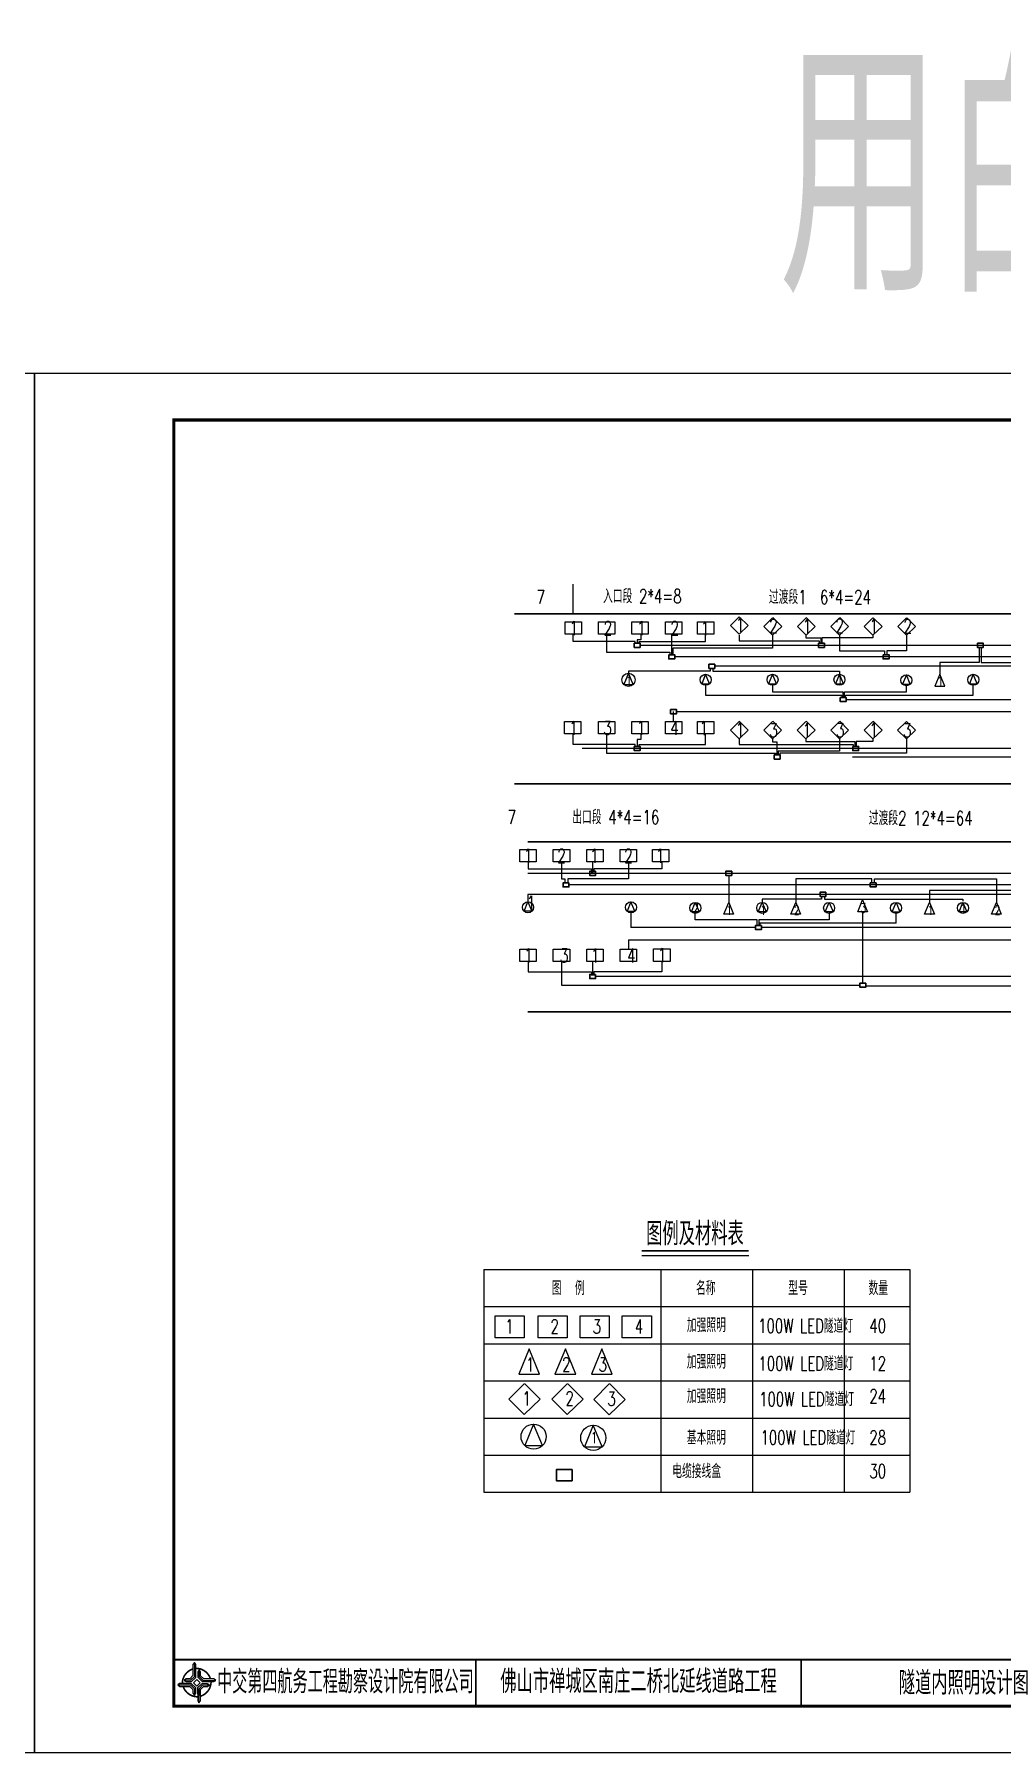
# Model space of a CAD drawing. Header units: millimetres. Extents: x 2 to 5882, y 1831 to 3462.
# Drawn here: x 2942.4 to 3150.5, y 2507.7 to 2877.7 of the extents above; entities that cross this region are included whole.
import ezdxf
from ezdxf.enums import TextEntityAlignment as Align

# ---------------------------------------------------------------- set-up
doc = ezdxf.new("R2010")
doc.units = ezdxf.units.MM
for name, color, linetype in [('图框', 7, 'Continuous'), ('文字', 7, 'Continuous'), ('标注', 4, 'Continuous'), ('表格', 7, 'Continuous')]:
    doc.layers.add(name, color=color, linetype=linetype)
doc.styles.get("Standard").update_dxf_attribs({"font": 'simplex1.shx', "width": 0.7, "bigfont": 'hztxt.shx'})

# ---------------------------------------------------------------- blocks, each defined once
blk = doc.blocks.new('series')
at = {"width": 0.75}
for tag, height, p in [('页码', 4, (-35, -19)), ('图名', 5, (-220, -282)), ('图号', 5, (-20, -282))]:
    blk.add_attdef(tag, text='', height=height, dxfattribs=at).set_placement(p, align=Align.MIDDLE_CENTER)
blk = doc.blocks.new('tb')
at = {"lineweight": -3}
h = blk.add_hatch(color=256, dxfattribs=at)
h.paths.add_polyline_path([(-1.23, -0.13), (-3.78, -0.14), (-4.14, -0.41), (-1.4, -0.44), (-0.56, -1.24), (-0.54, -2.62), (-0.27, -2.2), (-0.26, -1.06)])
h.paths.add_polyline_path([(0.13, -1.08), (0.14, -3.86), (0.41, -4.26), (0.44, -1.24), (1.25, -0.43), (2.66, -0.43), (2.26, -0.16), (1.07, -0.15)])
h.paths.add_polyline_path([(1.08, 0.3), (3.62, 0.3), (4.02, 0.56), (1.25, 0.57), (0.43, 1.39), (0.43, 2.8), (0.16, 2.41), (0.15, 1.24)])
h.paths.add_polyline_path([(-0.28, 1.21), (-0.28, 3.99), (-0.56, 4.39), (-0.57, 1.41), (-1.38, 0.6), (-2.74, 0.56), (-2.33, 0.3), (-1.2, 0.29)])
for p, q in [((-0.56, 4.39), (-0.57, 1.41)), ((-1.38, 0.6), (-2.74, 0.56)), ((-0.57, 1.41), (-1.38, 0.6)), ((0.43, 2.8), (0.43, 1.39)), ((0.43, 1.39), (1.25, 0.57)), ((1.25, 0.57), (4.02, 0.56)), ((-4.14, -0.41), (-1.4, -0.44)), ((-1.4, -0.44), (-0.56, -1.24)), ((-0.56, -1.24), (-0.54, -2.62)), ((0.41, -4.26), (0.44, -1.24)), ((0.44, -1.24), (1.25, -0.43)), ((1.25, -0.43), (2.66, -0.43))]:
    blk.add_line(p, q, dxfattribs=at)
at = {"lineweight": -3, "flags": 128}
for points in [[(-0.9, 3.99), (-0.9, 1.58), (-1.53, 0.91), (-2.34, 0.91), (-2.74, 0.56), (-2.33, 0.3), (-1.2, 0.29), (-0.28, 1.21), (-0.28, 3.99), (-0.56, 4.39)], [(-0.04, 0.77), (0.68, 0.04), (-0.04, -0.69), (-0.77, 0.05)], [(3.62, 0.92), (1.43, 0.92), (0.77, 1.54), (0.77, 2.38), (0.43, 2.8), (0.16, 2.41), (0.15, 1.24), (1.08, 0.3), (3.62, 0.3), (4.02, 0.56)], [(-3.73, -0.76), (-1.54, -0.76), (-0.89, -1.39), (-0.89, -2.21), (-0.54, -2.62), (-0.27, -2.2), (-0.26, -1.06), (-1.23, -0.13), (-3.78, -0.14), (-4.14, -0.41)], [(0.75, -3.85), (0.75, -1.43), (1.4, -0.78), (2.26, -0.78), (2.66, -0.43), (2.26, -0.16), (1.07, -0.15), (0.13, -1.08), (0.14, -3.86), (0.41, -4.26)]]:
    blk.add_lwpolyline(points, close=True, dxfattribs=at)
at = {"lineweight": -3, "const_width": 0.35, "flags": 128}
for points in [[(-0.9, 3.02, 0.324167), (-3.16, -0.14)], [(2.88, 0.92, 0.324403), (-0.24, 3.15)], [(0.75, -2.86, 0.325418), (3.02, 0.26)], [(-2.98, -0.76, 0.322976), (0.14, -2.98)]]:
    blk.add_lwpolyline(points, format="xyb", dxfattribs=at)
blk = doc.blocks.new('123')
blk.add_lwpolyline([(422.36, 2507.71), (422.36, 2804.71), (2.36, 2804.71), (2.36, 2507.71)], close=True)

msp = doc.modelspace()

# ---------------------------------------------------------------- linework, layer by layer
at = {"color": 7, "linetype": 'ByBlock', "lineweight": -2}
for p, q in [((3058.30009, 2752.91646), (3058.30009, 2759.32086)), ((3058.30009, 2752.91646), (3058.30009, 2752.91646)), ((3058.30009, 2752.91646), (3086.80009, 2752.91646)), ((3058.30009, 2752.91646), (3065.50009, 2752.91646)), ((3065.50009, 2752.91646), (3072.70009, 2752.91646)), ((3072.70009, 2752.91646), (3079.90009, 2752.91646)), ((3072.70009, 2752.91646), (3079.90009, 2752.91646)), ((3079.90009, 2752.91646), (3086.80009, 2752.91646)), ((3079.90009, 2752.91646), (3086.80009, 2752.91646)), ((3086.80009, 2752.91646), (3090.40009, 2752.91646)), ((3086.80009, 2752.91646), (3086.80009, 2752.91646)), ((3086.80009, 2752.91646), (3130.00009, 2752.91646)), ((3086.80009, 2752.91646), (3094.00009, 2752.91646)), ((3103.12785, 2750.18055), (3103.12785, 2750.18055)), ((3130.00009, 2752.91646), (3130.00009, 2752.91646)), ((3070.20681, 2740.16045), (3069.19988, 2737.72951)), ((3071.21373, 2737.72951), (3070.20681, 2740.16045)), ((3086.80009, 2739.92311), (3085.96098, 2737.89733)), ((3087.63919, 2737.89733), (3086.80009, 2739.92311)), ((3101.20009, 2739.92311), (3100.36098, 2737.89733)), ((3102.03919, 2737.89733), (3101.20009, 2739.92311)), ((3115.60009, 2739.92311), (3114.76098, 2737.89733)), ((3116.43919, 2737.89733), (3115.60009, 2739.92311)), ((3137.20009, 2739.92311), (3136.15121, 2737.39088)), ((3138.24897, 2737.39088), (3137.20009, 2739.92311)), ((3069.19988, 2737.72951), (3071.21373, 2737.72951)), ((3085.96098, 2737.89733), (3087.63919, 2737.89733)), ((3100.36098, 2737.89733), (3102.03919, 2737.89733)), ((3114.76098, 2737.89733), (3116.43919, 2737.89733)), ((3136.15121, 2737.39088), (3138.24897, 2737.39088)), ((3048.61474, 2703.92061), (3077.37489, 2703.92061)), ((3048.61474, 2703.92061), (3055.77489, 2703.92061)), ((3055.77489, 2703.92061), (3062.97489, 2703.92061)), ((3062.97489, 2703.92061), (3070.17489, 2703.92061)), ((3062.97489, 2703.92061), (3070.17489, 2703.92061)), ((3070.17489, 2703.92061), (3077.37489, 2703.92061)), ((3070.17489, 2703.92061), (3077.37489, 2703.92061)), ((3077.37489, 2703.92061), (3080.97489, 2703.92061)), ((3077.37489, 2703.92061), (3084.57489, 2703.92061)), ((3047.73579, 2688.90148), (3048.57489, 2690.92726)), ((3048.57489, 2690.92726), (3049.414, 2688.90148)), ((3090.72566, 2688.28003), (3091.77454, 2690.81226)), ((3091.77454, 2690.81226), (3092.82342, 2688.28003)), ((3098.13579, 2688.78562), (3098.97489, 2690.8114)), ((3098.97489, 2690.8114), (3099.814, 2688.78562)), ((3105.12601, 2688.27918), (3106.17489, 2690.8114)), ((3106.17489, 2690.8114), (3107.22378, 2688.27918)), ((3119.52601, 2688.78562), (3120.57489, 2691.31785)), ((3120.57489, 2691.31785), (3121.62378, 2688.78562)), ((3133.92601, 2688.27918), (3134.97489, 2690.8114)), ((3134.97489, 2690.8114), (3136.02378, 2688.27918)), ((3141.33579, 2688.78562), (3142.17489, 2690.8114)), ((3142.17489, 2690.8114), (3143.014, 2688.78562)), ((3148.32601, 2688.27918), (3149.37489, 2690.8114)), ((3149.37489, 2690.8114), (3150.42378, 2688.27918)), ((3049.414, 2688.90148), (3047.73579, 2688.90148)), ((3092.82342, 2688.28003), (3090.72566, 2688.28003)), ((3092.82342, 2688.28003), (3090.72566, 2688.28003)), ((3099.814, 2688.78562), (3098.13579, 2688.78562)), ((3107.22378, 2688.27918), (3105.12601, 2688.27918)), ((3121.62378, 2688.78562), (3119.52601, 2688.78562)), ((3121.62378, 2688.78562), (3119.52601, 2688.78562)), ((3136.02378, 2688.27918), (3133.92601, 2688.27918)), ((3136.02378, 2688.27918), (3133.92601, 2688.27918)), ((3143.014, 2688.78562), (3141.33579, 2688.78562)), ((3150.42378, 2688.27918), (3148.32601, 2688.27918)), ((3048.84397, 2594.629), (3046.60635, 2589.22692)), ((3051.08159, 2589.22692), (3048.84397, 2594.629)), ((3056.61576, 2594.629), (3054.37814, 2589.22692)), ((3058.85337, 2589.22692), (3056.61576, 2594.629)), ((3064.45811, 2594.629), (3062.22049, 2589.22692)), ((3066.69572, 2589.22692), (3064.45811, 2594.629)), ((3046.60635, 2589.22692), (3051.08159, 2589.22692)), ((3054.37814, 2589.22692), (3058.85337, 2589.22692)), ((3062.22049, 2589.22692), (3066.69572, 2589.22692)), ((3049.78181, 2578.4496), (3047.87238, 2573.83983)), ((3051.69124, 2573.83983), (3049.78181, 2578.4496)), ((3062.62492, 2578.19979), (3060.71548, 2573.59001)), ((3064.53435, 2573.59001), (3062.62492, 2578.19979)), ((3047.87238, 2573.83983), (3051.69124, 2573.83983)), ((3060.71548, 2573.59001), (3064.53435, 2573.59001))]:
    msp.add_line(p, q, dxfattribs=at)
at = {"color": 7, "lineweight": 30}
for p, q in [((3252.40009, 2752.97701), (3045.70009, 2752.91646)), ((3045.70009, 2752.91646), (3058.30009, 2752.91646)), ((3252.40009, 2716.35958), (3045.70009, 2716.35958)), ((3048.57489, 2703.8653), (3255.27489, 2703.80475)), ((3048.57489, 2667.24787), (3255.27489, 2667.24787))]:
    msp.add_line(p, q, dxfattribs=at)
at = {"color": 7}
for p, q in [((3072.69891, 2746.15978), (3256.68419, 2746.15978)), ((3130.00009, 2739.82618), (3129.16098, 2737.8004)), ((3130.83919, 2737.8004), (3130.00009, 2739.82618)), ((3144.40009, 2739.92311), (3143.56098, 2737.89733)), ((3145.23919, 2737.89733), (3144.40009, 2739.92311)), ((3086.80009, 2737.89733), (3086.80009, 2735.41465)), ((3129.16098, 2737.8004), (3130.83919, 2737.8004)), ((3143.56098, 2737.89733), (3145.23919, 2737.89733)), ((3079.90009, 2729.74008), (3079.90009, 2731.88728)), ((3080.53158, 2731.88728), (3267.5449, 2731.88728)), ((3256.04976, 2723.95277), (3060.24755, 2723.95277)), ((3271.70638, 2722.09708), (3118.37896, 2722.09699)), ((3077.37489, 2698.02006), (3062.76502, 2698.02006)), ((3077.37489, 2699.58422), (3077.37489, 2698.02006)), ((3256.68419, 2697.04807), (3048.57489, 2697.04807)), ((3098.37257, 2697.04807), (3063.12235, 2697.04807)), ((3048.57489, 2692.52949), (3048.57489, 2690.92726)), ((3070.7343, 2690.92726), (3069.89519, 2688.90148)), ((3071.5734, 2688.90148), (3070.7343, 2690.92726)), ((3083.73579, 2688.78562), (3084.57489, 2690.8114)), ((3084.57489, 2690.8114), (3085.414, 2688.78562)), ((3112.53579, 2688.78562), (3113.37489, 2690.8114)), ((3113.37489, 2690.8114), (3114.214, 2688.78562)), ((3126.93579, 2688.78562), (3127.77489, 2690.8114)), ((3127.77489, 2690.8114), (3128.614, 2688.78562)), ((3069.89519, 2688.90148), (3071.5734, 2688.90148)), ((3085.414, 2688.78562), (3083.73579, 2688.78562)), ((3114.214, 2688.78562), (3112.53579, 2688.78562)), ((3120.57489, 2688.78562), (3120.57489, 2673.43132)), ((3126.93579, 2688.78562), (3128.614, 2688.78562)), ((3127.77489, 2686.30294), (3127.77489, 2688.78562)), ((3070.17489, 2682.77557), (3284.42123, 2682.77557)), ((3070.17489, 2682.77557), (3070.17489, 2680.74423)), ((3077.37489, 2675.81306), (3062.76502, 2675.81306)), ((3062.76502, 2675.81306), (3062.76502, 2675.03723)), ((3077.37489, 2678.10258), (3077.37489, 2675.81306)), ((3284.42123, 2674.84107), (3063.12235, 2674.84107)), ((3285.14816, 2672.75759), (3121.25376, 2672.7575)), ((3073.05089, 2614.76149), (3096.06134, 2614.76149)), ((3077.18737, 2611.76149), (3077.18737, 2563.76149)), ((3096.90417, 2611.76149), (3096.90417, 2563.76149)), ((3116.62097, 2611.76149), (3116.62097, 2563.76149)), ((3039.0549, 2603.76149), (3130.75096, 2603.76149)), ((3039.0549, 2595.76149), (3130.75096, 2595.76149)), ((3039.0549, 2587.76149), (3130.75096, 2587.76149)), ((3039.0549, 2579.76149), (3130.75096, 2579.76149)), ((3039.0549, 2571.76149), (3130.75096, 2571.76149))]:
    msp.add_line(p, q, dxfattribs=at)
at = {"color": 7, "linetype": 'ByBlock', "lineweight": -2}
for points in [[(3056.54041, 2751.22172), (3060.07002, 2751.22172), (3060.07002, 2748.54896), (3056.54041, 2748.54896)], [(3063.7387, 2751.22172), (3067.26831, 2751.22172), (3067.26831, 2748.54896), (3063.7387, 2748.54896)], [(3070.93528, 2751.22172), (3074.46489, 2751.22172), (3074.46489, 2748.54896), (3070.93528, 2748.54896)], [(3078.13528, 2751.22172), (3081.66489, 2751.22172), (3081.66489, 2748.54896), (3078.13528, 2748.54896)], [(3085.03528, 2751.22172), (3088.56489, 2751.22172), (3088.56489, 2748.54896), (3085.03528, 2748.54896)], [(3056.40746, 2729.74008), (3059.93707, 2729.74008), (3059.93707, 2727.06732), (3056.40746, 2727.06732)], [(3063.7387, 2729.74008), (3067.26831, 2729.74008), (3067.26831, 2727.06732), (3063.7387, 2727.06732)], [(3070.93528, 2729.74008), (3074.46489, 2729.74008), (3074.46489, 2727.06732), (3070.93528, 2727.06732)], [(3078.13528, 2729.74008), (3081.66489, 2729.74008), (3081.66489, 2727.06732), (3078.13528, 2727.06732)], [(3085.03528, 2729.77119), (3088.56489, 2729.77119), (3088.56489, 2727.09843), (3085.03528, 2727.09843)], [(3046.81521, 2702.22587), (3050.34482, 2702.22587), (3050.34482, 2699.55311), (3046.81521, 2699.55311)], [(3054.0135, 2702.22587), (3057.54311, 2702.22587), (3057.54311, 2699.55311), (3054.0135, 2699.55311)], [(3061.21009, 2702.22587), (3064.7397, 2702.22587), (3064.7397, 2699.55311), (3061.21009, 2699.55311)], [(3068.41009, 2702.22587), (3071.9397, 2702.22587), (3071.9397, 2699.55311), (3068.41009, 2699.55311)], [(3075.34692, 2702.22587), (3078.87653, 2702.22587), (3078.87653, 2699.55311), (3075.34692, 2699.55311)], [(3046.81777, 2680.74423), (3050.34738, 2680.74423), (3050.34738, 2678.07147), (3046.81777, 2678.07147)], [(3054.0135, 2680.74423), (3057.54311, 2680.74423), (3057.54311, 2678.07147), (3054.0135, 2678.07147)], [(3061.21009, 2680.74423), (3064.7397, 2680.74423), (3064.7397, 2678.07147), (3061.21009, 2678.07147)], [(3068.41009, 2680.74423), (3071.9397, 2680.74423), (3071.9397, 2678.07147), (3068.41009, 2678.07147)], [(3075.61009, 2680.77534), (3079.1397, 2680.77534), (3079.1397, 2678.10258), (3075.61009, 2678.10258)], [(3041.48028, 2601.77141), (3047.75514, 2601.77141), (3047.75514, 2597.01984), (3041.48028, 2597.01984)], [(3050.73439, 2601.77141), (3057.00925, 2601.77141), (3057.00925, 2597.01984), (3050.73439, 2597.01984)], [(3059.79842, 2601.77141), (3066.07328, 2601.77141), (3066.07328, 2597.01984), (3059.79842, 2597.01984)], [(3068.86245, 2601.77141), (3075.13731, 2601.77141), (3075.13731, 2597.01984), (3068.86245, 2597.01984)]]:
    msp.add_lwpolyline(points, close=True, dxfattribs=at)
at = {"color": 7, "linetype": 'ByBlock', "lineweight": -2, "flags": 128}
for points in [[(3094.00009, 2752.28667), (3092.13123, 2750.41782), (3094.00009, 2748.54896), (3095.94961, 2750.41782), (3094.04042, 2752.32701)], [(3101.21866, 2752.08974), (3099.3498, 2750.22088), (3101.21866, 2748.35203), (3103.16818, 2750.22088), (3101.25899, 2752.13007)], [(3108.41034, 2752.08974), (3106.54148, 2750.22088), (3108.41034, 2748.35203), (3110.35986, 2750.22088), (3108.45067, 2752.13007)], [(3115.60201, 2752.08405), (3113.73316, 2750.2152), (3115.60201, 2748.34634), (3117.55154, 2750.2152), (3115.64235, 2752.12439)], [(3122.80201, 2752.07629), (3120.93316, 2750.20744), (3122.80201, 2748.33858), (3124.75154, 2750.20744), (3122.84235, 2752.11663)], [(3130.02058, 2752.07629), (3128.15173, 2750.20744), (3130.02058, 2748.33858), (3131.97011, 2750.20744), (3130.06092, 2752.11663)], [(3094.00009, 2729.77119), (3092.13123, 2727.90233), (3094.00009, 2726.03348), (3095.94961, 2727.90233), (3094.04042, 2729.81152)], [(3101.19689, 2729.7655), (3099.32804, 2727.89665), (3101.19689, 2726.0278), (3103.14641, 2727.89665), (3101.23723, 2729.80584)], [(3108.39689, 2729.75774), (3106.52804, 2727.88889), (3108.39689, 2726.02004), (3110.34641, 2727.88889), (3108.43723, 2729.79808)], [(3115.60201, 2729.7655), (3113.73316, 2727.89665), (3115.60201, 2726.0278), (3117.55154, 2727.89665), (3115.64235, 2729.80584)], [(3122.80201, 2729.75774), (3120.93316, 2727.88889), (3122.80201, 2726.02004), (3124.75154, 2727.88889), (3122.84235, 2729.79808)], [(3129.98664, 2729.73446), (3128.11779, 2727.86561), (3129.98664, 2725.99676), (3131.93617, 2727.86561), (3130.02698, 2729.7748)], [(3047.75913, 2587.14058), (3044.43672, 2583.81817), (3047.75913, 2580.49577), (3051.22494, 2583.81817), (3047.83083, 2587.21228)], [(3057.01323, 2587.14058), (3053.69083, 2583.81817), (3057.01323, 2580.49577), (3060.47905, 2583.81817), (3057.08494, 2587.21228)], [(3066.04141, 2587.10473), (3062.719, 2583.78232), (3066.04141, 2580.45991), (3069.50723, 2583.78232), (3066.11311, 2587.17643)]]:
    msp.add_lwpolyline(points, dxfattribs=at)
at = {"color": 7}
for points in [[(3071.63621, 2746.60582), (3071.63621, 2747.01597), (3058.30403, 2747.01597), (3058.30521, 2748.54896)], [(3065.5035, 2748.54896), (3065.5035, 2744.69644), (3079.11661, 2744.69644), (3079.11661, 2744.12416)], [(3072.83304, 2748.54896), (3072.83304, 2747.33118), (3072.0633, 2747.33118), (3072.06448, 2746.60582)], [(3072.48553, 2746.60582), (3072.48553, 2747.01597), (3086.79891, 2747.01597), (3086.80009, 2748.58008)], [(3079.42335, 2748.54896), (3079.42335, 2744.12416)], [(3101.21866, 2748.35203), (3101.21866, 2745.53183), (3079.73177, 2745.53183), (3079.73177, 2744.12416)], [(3094.00009, 2748.35203), (3094.00009, 2747.14599), (3111.23434, 2747.14599), (3111.23434, 2746.60582)], [(3108.39689, 2748.33858), (3108.39689, 2747.74958), (3111.55624, 2747.74958), (3111.55624, 2746.60582)], [(3122.80201, 2748.33858), (3122.80201, 2747.74958), (3111.94724, 2747.74958), (3111.83878, 2747.74958), (3111.83878, 2746.60582)], [(3115.60201, 2748.34634), (3115.60201, 2744.96421), (3125.2741, 2744.96421), (3125.2741, 2744.12416)], [(3130.02058, 2748.33858), (3130.02058, 2744.96421), (3125.81705, 2744.96421), (3125.81705, 2744.12416)], [(3145.66369, 2745.71373), (3145.66369, 2742.46416), (3137.20998, 2742.46416), (3137.20009, 2739.92311)], [(3146.07404, 2745.71373), (3146.07404, 2742.46416), (3166.00009, 2742.46416), (3166.00009, 2739.92311)], [(3259.39937, 2743.67811), (3080.14379, 2743.67811)], [(3087.80797, 2741.19515), (3087.80797, 2740.63121), (3070.20617, 2740.63121), (3070.20681, 2740.16045)], [(3088.37641, 2741.19515), (3088.37641, 2740.63121), (3115.60009, 2740.63121), (3115.60009, 2739.92311)], [(3262.11455, 2741.64119), (3088.76297, 2741.64119)], [(3086.80009, 2735.41465), (3116.08207, 2735.41465), (3116.08207, 2734.95576)], [(3101.20009, 2737.89733), (3101.20009, 2736.15212), (3116.35315, 2736.15212), (3116.35315, 2734.95576)], [(3116.68434, 2734.95576), (3116.68434, 2736.15212), (3130.00009, 2736.15212), (3130.00009, 2737.8004)], [(3116.86081, 2734.95576), (3116.86081, 2735.41465), (3144.40009, 2735.41465), (3144.40009, 2737.89733)], [(3117.02888, 2734.50972), (3202.16003, 2734.50972)], [(3071.63739, 2724.39882), (3071.63739, 2724.80897), (3058.30521, 2724.80897), (3058.30521, 2727.06732)], [(3065.5035, 2727.06732), (3065.5035, 2722.95724), (3101.83335, 2722.95724), (3101.83335, 2722.54303)], [(3072.83304, 2727.06732), (3072.83304, 2725.84953), (3072.0633, 2725.84953), (3072.06566, 2724.39882)], [(3072.48671, 2724.39882), (3072.48671, 2724.80897), (3086.80009, 2724.80897), (3086.80009, 2727.09843)], [(3094.00009, 2726.03348), (3094.00009, 2724.82744), (3118.58109, 2724.82744), (3118.58109, 2724.39882)], [(3101.19689, 2726.0278), (3101.19689, 2725.36585), (3102.14222, 2725.36585), (3102.14222, 2722.54303)], [(3115.60201, 2726.0278), (3115.60201, 2723.37359), (3102.42008, 2723.37359), (3102.42008, 2722.54303)], [(3129.98664, 2725.99676), (3129.98664, 2722.94589), (3102.7416, 2722.94589), (3102.7416, 2722.54303)], [(3108.39689, 2726.02004), (3108.39689, 2725.43103), (3118.90299, 2725.43103), (3118.90299, 2724.39882)], [(3122.80201, 2726.02004), (3122.80201, 2725.43103), (3119.29399, 2725.43103), (3119.18553, 2725.43103), (3119.18553, 2724.39882)], [(3048.58258, 2699.55311), (3048.58258, 2698.02006), (3062.21512, 2698.02006), (3062.21512, 2697.24423)], [(3055.77831, 2699.55311), (3055.77831, 2695.87736), (3056.51176, 2695.87736), (3056.51176, 2695.01245)], [(3070.17489, 2699.55311), (3070.17489, 2695.87736), (3057.16584, 2695.87736)], [(3062.48793, 2699.55311), (3062.48793, 2697.24423)], [(3077.37489, 2699.55311), (3077.37489, 2698.02006), (3062.76502, 2698.02006), (3062.76502, 2697.31747)], [(3057.16584, 2695.87736), (3057.16584, 2695.01245)], [(3281.68739, 2694.56641), (3057.37928, 2694.56641)], [(3091.77631, 2696.60203), (3091.77631, 2690.80798)], [(3122.58595, 2695.01245), (3122.58595, 2695.89485), (3106.17489, 2695.89485), (3106.17489, 2690.8114)], [(3123.11759, 2695.01245), (3123.11759, 2695.89485), (3149.37489, 2695.89485), (3149.37489, 2690.8114)], [(3154.90094, 2696.60203), (3154.90094, 2693.35245), (3134.97489, 2693.35245), (3134.97489, 2690.8114)], [(3281.68739, 2692.52949), (3048.57489, 2692.52949)], [(3111.74169, 2692.08344), (3111.74169, 2691.5195), (3098.97489, 2691.5195), (3098.97489, 2690.8114)], [(3112.36701, 2692.08344), (3112.36701, 2691.5195), (3142.17553, 2691.5195), (3142.17489, 2691.04874)], [(3070.7343, 2688.90148), (3070.7343, 2685.39801)], [(3097.89064, 2685.84405), (3097.89064, 2687.04041), (3084.57489, 2687.04041), (3084.57489, 2688.68869)], [(3113.37489, 2688.78562), (3113.37489, 2687.04041), (3098.22183, 2687.04041), (3098.22183, 2685.84405)], [(3097.5461, 2685.39801), (3070.7343, 2685.39801)], [(3127.77489, 2686.30294), (3098.49291, 2686.30294), (3098.49291, 2685.84405)], [(3183.9461, 2685.39801), (3098.81496, 2685.39801)], [(3048.58258, 2678.07147), (3048.58258, 2675.81306), (3062.21512, 2675.81306), (3062.21512, 2675.03723)], [(3055.77831, 2678.07147), (3055.77831, 2672.99964), (3119.98491, 2672.98528)], [(3062.48793, 2678.07147), (3062.48793, 2675.03723)]]:
    msp.add_lwpolyline(points, dxfattribs=at)
at = {"color": 7, "lineweight": 30}
for points in [[(3071.43006, 2746.60582), (3072.69891, 2746.60582), (3072.69891, 2745.71373), (3071.43006, 2745.71373)], [(3111.09731, 2746.60582), (3112.36616, 2746.60582), (3112.36616, 2745.71373), (3111.09731, 2745.71373)], [(3145.26518, 2746.60582), (3146.53403, 2746.60582), (3146.53403, 2745.71373), (3145.26518, 2745.71373)], [(3078.87494, 2744.12416), (3080.14379, 2744.12416), (3080.14379, 2743.23207), (3078.87494, 2743.23207)], [(3087.49412, 2742.08724), (3088.76297, 2742.08724), (3088.76297, 2741.19515), (3087.49412, 2741.19515)], [(3124.9896, 2744.12416), (3126.25845, 2744.12416), (3126.25845, 2743.23207), (3124.9896, 2743.23207)], [(3115.76003, 2734.95576), (3117.02888, 2734.95576), (3117.02888, 2734.06367), (3115.76003, 2734.06367)], [(3079.26273, 2732.33332), (3080.53158, 2732.33332), (3080.53158, 2731.44124), (3079.26273, 2731.44124)], [(3071.43123, 2724.39882), (3072.70009, 2724.39882), (3072.70009, 2723.50673), (3071.43123, 2723.50673)], [(3118.44406, 2724.39882), (3119.71291, 2724.39882), (3119.71291, 2723.50673), (3118.44406, 2723.50673)], [(3101.5605, 2722.54303), (3102.82935, 2722.54303), (3102.82935, 2721.65094), (3101.5605, 2721.65094)], [(3063.12235, 2697.49411), (3061.8535, 2697.49411), (3061.8535, 2696.60203), (3063.12235, 2696.60203)], [(3092.41074, 2697.49411), (3091.14188, 2697.49411), (3091.14188, 2696.60203), (3092.41074, 2696.60203)], [(3057.37928, 2695.01245), (3056.11043, 2695.01245), (3056.11043, 2694.12036), (3057.37928, 2694.12036)], [(3123.4897, 2695.01245), (3122.22084, 2695.01245), (3122.22084, 2694.12036), (3123.4897, 2694.12036)], [(3112.68086, 2692.97553), (3111.41201, 2692.97553), (3111.41201, 2692.08344), (3112.68086, 2692.08344)], [(3098.81496, 2685.84405), (3097.5461, 2685.84405), (3097.5461, 2684.95197), (3098.81496, 2684.95197)], [(3063.12235, 2675.28711), (3061.8535, 2675.28711), (3061.8535, 2674.39502), (3063.12235, 2674.39502)], [(3121.25376, 2673.43132), (3119.98491, 2673.43132), (3119.98491, 2672.53924), (3121.25376, 2672.53924)], [(3058.07215, 2568.6523), (3054.68854, 2568.6523), (3054.68854, 2566.2734), (3058.07215, 2566.2734)]]:
    msp.add_lwpolyline(points, close=True, dxfattribs=at)
at = {"color": 7, "const_width": 0.4}
msp.add_lwpolyline([(3073.04914, 2615.76149), (3096.06134, 2615.76149)], dxfattribs=at)
at = {"color": 7, "linetype": 'ByBlock', "lineweight": -2}
for centre, radius in [((3070.20681, 2738.73644), 1.42401), ((3086.80009, 2738.73644), 1.18668), ((3101.20009, 2738.73644), 1.18668), ((3115.60009, 2738.73644), 1.18668), ((3048.57489, 2689.74059), 1.18668), ((3098.97489, 2689.62473), 1.18668), ((3142.17489, 2689.62473), 1.18668), ((3049.78181, 2575.74926), 2.70034), ((3062.62492, 2575.49944), 2.70034)]:
    msp.add_circle(centre, radius, dxfattribs=at)
at = {"color": 7}
for centre in [(3130.00009, 2738.6395), (3144.40009, 2738.73644), (3070.7343, 2689.74059), (3084.57489, 2689.62473), (3113.37489, 2689.62473), (3127.77489, 2689.62473)]:
    msp.add_circle(centre, 1.18668, dxfattribs=at)
at = {"layer": '图框'}
for points, const_width in [([(3352.36361, 2794.70635), (2972.36361, 2794.70635), (2972.36361, 2517.70635), (3352.36361, 2517.70635), (3352.36361, 2794.70635)], 0.7), ([(2972.36361, 2527.70635), (3352.36361, 2527.70635)], 0.4), ([(3037.36361, 2527.70635), (3037.36361, 2517.70635)], 0.4), ([(3107.36361, 2517.70635), (3107.36361, 2527.70635)], 0.4)]:
    msp.add_lwpolyline(points, dxfattribs=dict(at, const_width=const_width))
at = {"layer": '表格', "color": 7}
for p, q in [((3039.0549, 2611.76149), (3039.0549, 2563.76149)), ((3039.0549, 2611.76149), (3130.75096, 2611.76149)), ((3130.75096, 2611.76149), (3130.75096, 2563.76149)), ((3039.0549, 2563.76149), (3130.75096, 2563.76149))]:
    msp.add_line(p, q, dxfattribs=at)

# ---------------------------------------------------------------- block references
at = {"layer": '图框', "color": 2}
ref = msp.add_blockref('series', (3362.36361, 2804.70635), dxfattribs=at)
ref.add_attrib('页码', '第  1  页    共  1  页', dxfattribs={"layer": '0', "height": 4, "width": 0.7}).set_placement((3327.36361, 2785.70635), align=Align.MIDDLE_CENTER)
ref.add_attrib('图名', '隧道内照明设计图', dxfattribs={"layer": '0', "height": 5, "width": 0.7}).set_placement((3142.36361, 2522.70635), align=Align.MIDDLE_CENTER)
ref.add_attrib('图号', 'S7-2-6', dxfattribs={"layer": '0', "height": 5, "width": 0.7}).set_placement((3342.36361, 2522.70635), align=Align.MIDDLE_CENTER)
at = {"layer": '图框', "lineweight": -3}
msp.add_blockref('tb', (2977.35934, 2522.71169), dxfattribs=at)
at = {"layer": '标注'}
for p in [(2520, 0), (2940, 0)]:
    msp.add_blockref('123', p, dxfattribs=at)

# ---------------------------------------------------------------- texts
at = {"color": 0, "linetype": 'ByBlock', "lineweight": -2, "width": 0.7}
msp.add_text('用白色打', height=50, dxfattribs=at).set_placement((3102.48094, 2822.28854))
at = {"color": 7, "linetype": 'ByBlock', "lineweight": -2, "width": 0.7}
for s, height, p in [('7', 3, (3050.42387, 2755.06305)), ('入口段 2*4=8', 3, (3064.72393, 2755.226)), ('过渡段1  6*4=24', 3, (3100.41494, 2755.0572)), ('1', 3, (3057.51076, 2748.35102)), ('2', 3, (3064.86418, 2748.35102)), ('1', 3, (3072.06077, 2748.35102)), ('2', 3, (3079.26077, 2748.35102)), ('1', 3, (3085.78368, 2748.30396)), ('1', 3, (3093.33117, 2749.0962)), ('2', 3, (3100.50172, 2748.82743)), ('1', 3, (3107.7085, 2748.77804)), ('2', 3, (3114.74885, 2748.88141)), ('1', 3, (3122.09098, 2748.7681)), ('2', 3, (3129.40225, 2748.81253)), ('1', 2, (3069.70054, 2737.51752)), ('1', 2, (3115.10102, 2737.66691)), ('1', 2, (3136.72234, 2737.44989)), ('1', 3, (3057.47224, 2726.86334)), ('3', 3, (3064.80348, 2726.86334)), ('1', 3, (3072.00007, 2726.86334)), ('4', 3, (3079.20007, 2726.86334)), ('1', 3, (3085.49176, 2726.81493)), ('1', 3, (3093.28411, 2726.51792)), ('3', 3, (3100.52151, 2726.35606)), ('1', 3, (3107.68732, 2726.42226)), ('3', 3, (3114.89173, 2726.41266)), ('1', 3, (3122.05495, 2726.44709)), ('3', 3, (3129.31357, 2726.35081)), ('7', 3, (3044.18082, 2707.65478)), ('出口段 4*4=16', 3, (3058.10914, 2707.65478)), ('过渡段2 12*4=64', 3, (3121.90839, 2707.44926)), ('1', 3, (3047.70515, 2699.35247)), ('2', 3, (3054.8937, 2699.35247)), ('1', 3, (3061.93741, 2699.35247)), ('2', 3, (3069.29028, 2699.35247)), ('1', 3, (3076.09039, 2699.35247)), ('1', 3, (3048.31778, 2689.23571)), ('1', 2, (3091.28219, 2688.139)), ('1', 2, (3098.57201, 2688.139)), ('2', 2, (3105.79469, 2688.139)), ('3', 2, (3120.13746, 2688.57326)), ('1', 2, (3134.57201, 2688.139)), ('1', 2, (3141.71147, 2688.54232)), ('2', 2, (3148.99469, 2688.139)), ('1', 3, (3047.75404, 2677.88775)), ('3', 3, (3055.46097, 2677.88775)), ('1', 3, (3062.14635, 2677.88775)), ('4', 3, (3069.90525, 2677.88775)), ('1', 3, (3076.54635, 2677.91886)), ('1', 3, (3043.67742, 2597.99887)), ('2', 3, (3053.42446, 2597.99887)), ('3', 3, (3062.48849, 2597.99887)), ('4', 3, (3071.55252, 2597.99887)), ('1', 3, (3048.15242, 2589.77558)), ('2', 3, (3055.9242, 2589.77558)), ('3', 3, (3063.76655, 2589.77558)), ('1', 3, (3047.37426, 2582.4416)), ('2', 3, (3056.62837, 2582.4416)), ('3', 3, (3065.65654, 2582.40574)), ('1', 2.4, (3062.08318, 2574.35057))]:
    msp.add_text(s, height=height, dxfattribs=at).set_placement(p)
at = {"color": 7, "width": 0.7}
for s, height, p in [('2', 2, (3084.12084, 2688.5192)), ('图  例', 3, (3053.71069, 2606.22786)), ('名称', 3, (3084.72071, 2606.22786)), ('型号', 3, (3104.59276, 2606.22786)), ('数量', 3, (3121.84893, 2606.22786)), ('加强照明', 3, (3082.75617, 2598.26333)), ('100W LED隧道灯', 3, (3098.10103, 2598.09677)), ('40', 3, (3122.03039, 2598.09677)), ('加强照明', 3, (3082.75617, 2590.39877)), ('100W LED隧道灯', 3, (3098.15383, 2589.98968)), ('12', 3, (3122.03039, 2589.99858)), ('加强照明', 3, (3082.75617, 2582.97888)), ('100W LED隧道灯', 3, (3098.29914, 2582.33264)), ('24', 3, (3122.03039, 2582.97888)), ('基本照明', 3, (3082.75617, 2574.04377)), ('100W LED隧道灯', 3, (3098.61024, 2574.04377)), ('28', 3, (3122.03039, 2574.04377)), ('电缆接线盒', 3, (3079.61698, 2566.81732)), ('30', 3, (3122.03039, 2566.81732))]:
    msp.add_text(s, height=height, dxfattribs=at).set_placement(p)
at = {"layer": '图框'}
for s, width, p in [('中交第四航务工程勘察设计院有限公司', 0.65, (3009.29445, 2522.9548)), ('佛山市禅城区南庄二桥北延线道路工程', 0.7, (3072.36361, 2523.02105))]:
    msp.add_text(s, height=5, dxfattribs=dict(at, width=width)).set_placement(p, align=Align.MIDDLE_CENTER)
at = {"layer": '文字', "color": 7, "width": 0.7}
msp.add_text('图例及材料表', height=5, dxfattribs=at).set_placement((3074.01053, 2616.93656))

doc.saveas('drawing.dxf')
